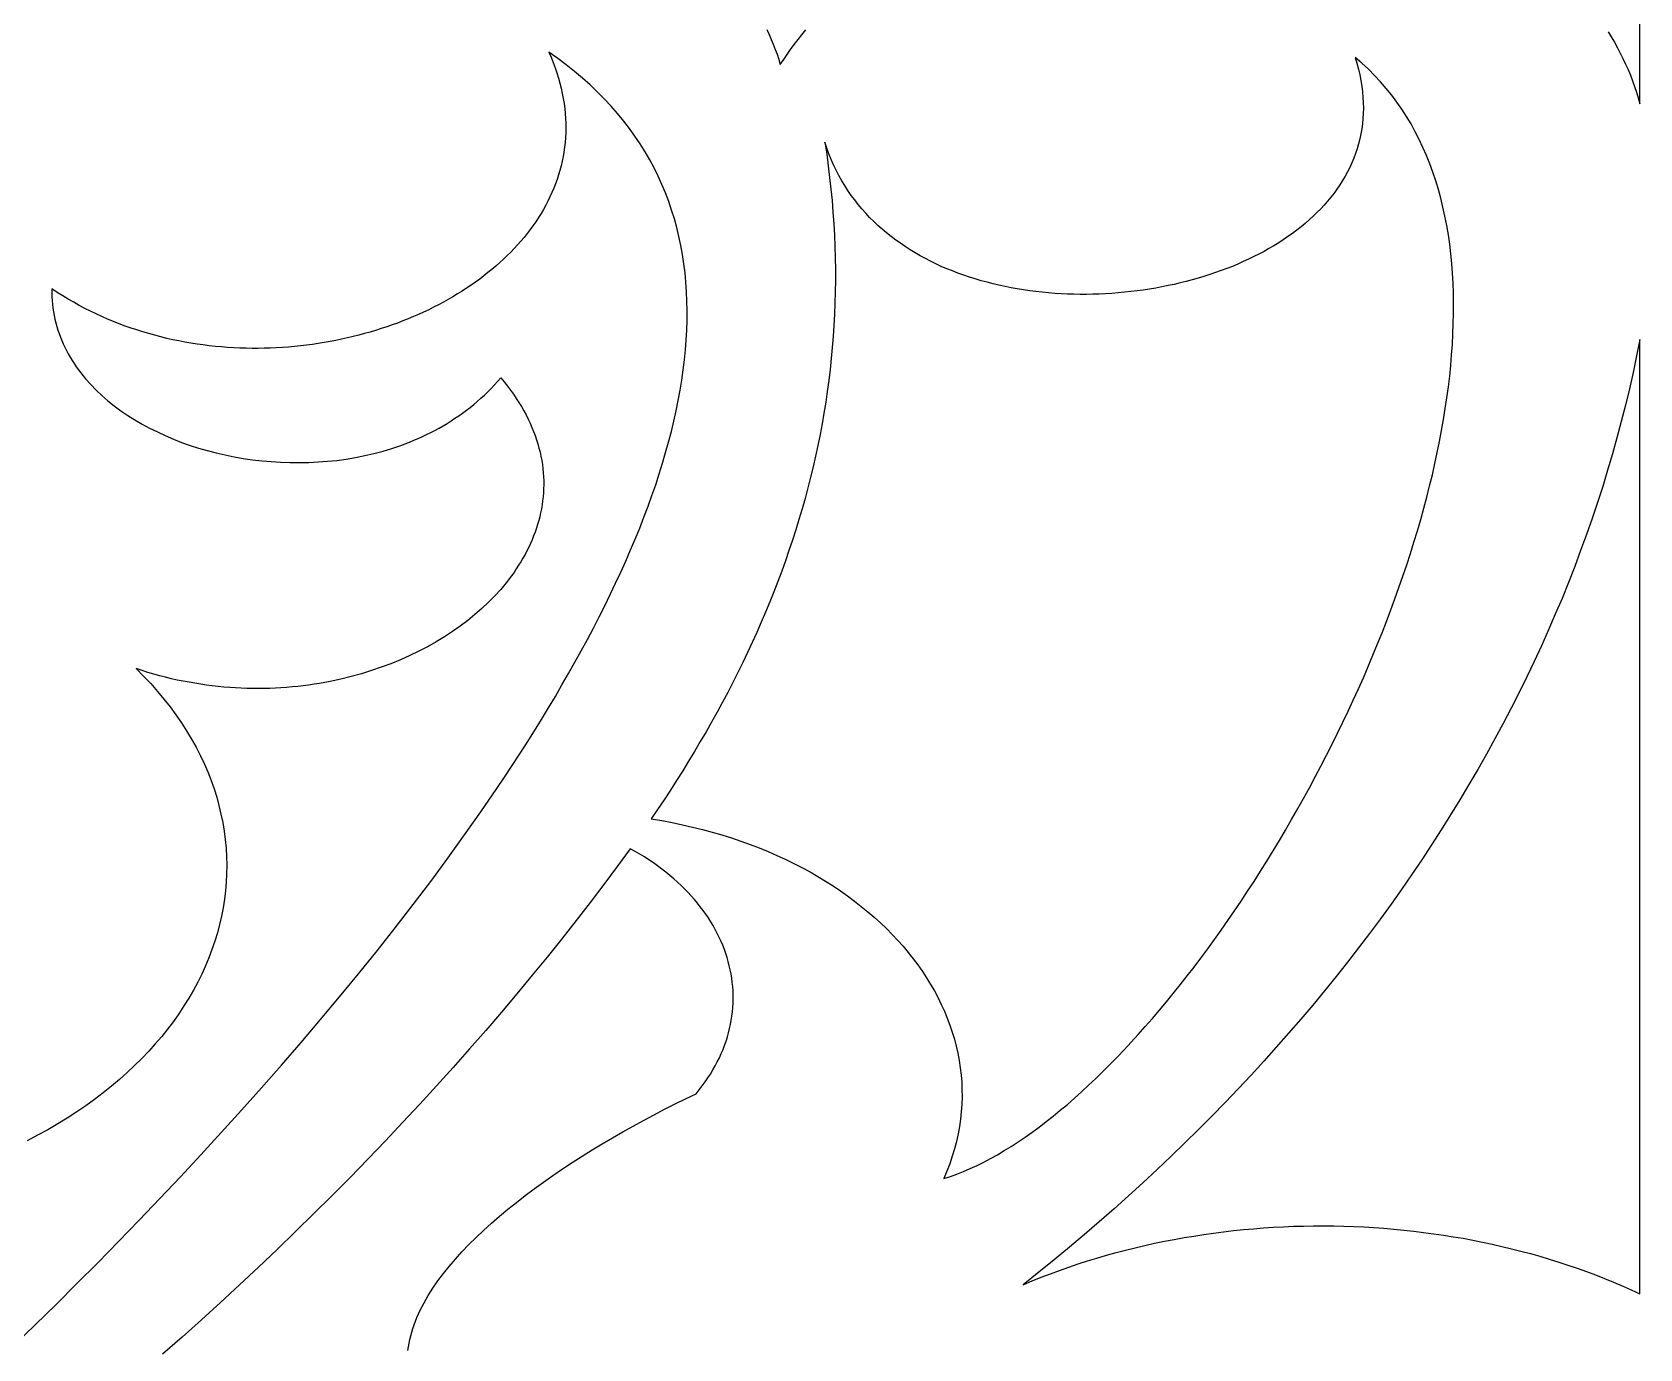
# Model space of a CAD drawing. Extents: x -4950 to -2150, y -1354 to 1346.
# Drawn here: x -2495.7 to -2349.8, y -659.3 to -539.9 of the extents above; entities that cross this region are included whole.
import ezdxf

# ---------------------------------------------------------------- set-up
doc = ezdxf.new("R2010")
doc.units = 0
doc.layers.add('LAYER_1', color=18, linetype='CONTINUOUS')

msp = doc.modelspace()

# ---------------------------------------------------------------- linework, layer by layer
at = {"layer": 'LAYER_1'}
for points in [[(-2352.72, -539.89), (-2352.43, -540.37), (-2352.15, -540.85), (-2351.88, -541.34), (-2351.62, -541.83), (-2351.37, -542.33), (-2351.14, -542.82), (-2350.91, -543.33), (-2350.7, -543.83), (-2350.51, -544.34), (-2350.32, -544.86), (-2350.15, -545.37), (-2349.99, -545.89), (-2349.84, -546.42), (-2349.84, -500.13)], [(-2429.03, -539.7), (-2428.82, -540.14), (-2428.63, -540.59), (-2428.44, -541.03), (-2428.27, -541.49), (-2428.1, -541.94), (-2427.95, -542.4), (-2427.81, -542.86), (-2427.5, -542.4), (-2427.19, -541.95), (-2426.87, -541.5), (-2426.54, -541.05), (-2426.2, -540.61), (-2425.85, -540.17), (-2425.5, -539.73)], [(-2497.26, -658.98), (-2495.38, -657.15), (-2493.5, -655.3), (-2491.61, -653.42), (-2489.72, -651.52), (-2487.84, -649.6), (-2485.96, -647.66), (-2484.08, -645.7), (-2482.22, -643.72), (-2480.36, -641.73), (-2478.51, -639.72), (-2476.68, -637.7), (-2474.86, -635.66), (-2473.06, -633.61), (-2471.28, -631.55), (-2469.52, -629.48), (-2467.78, -627.41), (-2466.07, -625.32), (-2464.38, -623.23), (-2462.73, -621.14), (-2461.1, -619.04), (-2459.51, -616.94), (-2457.96, -614.83), (-2456.44, -612.73), (-2454.96, -610.63), (-2453.52, -608.53), (-2452.82, -607.48), (-2452.12, -606.43), (-2451.44, -605.38), (-2450.77, -604.34), (-2450.11, -603.29), (-2449.47, -602.25), (-2448.83, -601.21), (-2448.21, -600.17), (-2447.61, -599.13), (-2447.01, -598.1), (-2446.43, -597.07), (-2445.86, -596.04), (-2445.3, -595.01), (-2444.76, -593.98), (-2444.24, -592.96), (-2443.72, -591.94), (-2443.23, -590.92), (-2442.74, -589.91), (-2442.28, -588.9), (-2441.82, -587.9), (-2441.39, -586.89), (-2440.97, -585.9), (-2440.56, -584.9), (-2440.17, -583.91), (-2439.8, -582.92), (-2439.45, -581.94), (-2439.11, -580.97), (-2438.79, -579.99), (-2438.49, -579.03), (-2438.21, -578.06), (-2437.94, -577.11), (-2437.69, -576.15), (-2437.47, -575.21), (-2437.26, -574.27), (-2437.06, -573.33), (-2436.89, -572.4), (-2436.74, -571.48), (-2436.61, -570.56), (-2436.5, -569.65), (-2436.41, -568.75), (-2436.34, -567.85), (-2436.29, -566.96), (-2436.26, -566.08), (-2436.25, -565.2), (-2436.27, -564.33), (-2436.3, -563.47), (-2436.36, -562.61), (-2436.44, -561.77), (-2436.55, -560.93), (-2436.67, -560.09), (-2436.82, -559.27), (-2437, -558.46), (-2437.19, -557.65), (-2437.41, -556.85), (-2437.66, -556.06), (-2437.93, -555.28), (-2438.22, -554.51), (-2438.54, -553.75), (-2438.88, -552.99), (-2439.25, -552.25), (-2439.65, -551.51), (-2440.07, -550.79), (-2440.51, -550.07), (-2440.99, -549.37), (-2441.48, -548.67), (-2442.01, -547.99), (-2442.56, -547.31), (-2443.14, -546.65), (-2443.75, -546), (-2444.39, -545.36), (-2445.05, -544.72), (-2445.74, -544.1), (-2446.47, -543.49), (-2447.22, -542.9), (-2447.99, -542.31), (-2448.8, -541.74), (-2448.6, -542.21), (-2448.4, -542.69), (-2448.23, -543.16), (-2448.07, -543.63), (-2447.92, -544.1), (-2447.79, -544.56), (-2447.68, -545.02), (-2447.58, -545.49), (-2447.49, -545.94), (-2447.42, -546.4), (-2447.36, -546.85), (-2447.31, -547.3), (-2447.28, -547.75), (-2447.26, -548.19), (-2447.26, -548.64), (-2447.27, -549.07), (-2447.29, -549.51), (-2447.32, -549.94), (-2447.37, -550.37), (-2447.43, -550.8), (-2447.51, -551.22), (-2447.59, -551.64), (-2447.69, -552.06), (-2447.8, -552.47), (-2447.92, -552.88), (-2448.05, -553.28), (-2448.2, -553.68), (-2448.35, -554.08), (-2448.52, -554.48), (-2448.7, -554.87), (-2448.88, -555.25), (-2449.08, -555.63), (-2449.29, -556.01), (-2449.51, -556.38), (-2449.74, -556.75), (-2449.99, -557.12), (-2450.24, -557.48), (-2450.5, -557.84), (-2450.77, -558.19), (-2451.04, -558.54), (-2451.33, -558.88), (-2451.63, -559.22), (-2451.94, -559.55), (-2452.25, -559.88), (-2452.58, -560.2), (-2452.91, -560.52), (-2453.25, -560.83), (-2453.6, -561.14), (-2453.96, -561.44), (-2454.32, -561.74), (-2454.69, -562.03), (-2455.07, -562.32), (-2455.46, -562.6), (-2455.86, -562.88), (-2456.26, -563.15), (-2456.67, -563.41), (-2457.08, -563.67), (-2457.5, -563.92), (-2457.93, -564.17), (-2458.37, -564.41), (-2458.81, -564.65), (-2459.25, -564.88), (-2459.7, -565.1), (-2460.16, -565.32), (-2460.63, -565.53), (-2461.09, -565.73), (-2461.57, -565.93), (-2462.05, -566.12), (-2462.53, -566.31), (-2463.02, -566.48), (-2463.51, -566.66), (-2464.01, -566.82), (-2464.51, -566.98), (-2465.01, -567.13), (-2465.52, -567.27), (-2466.04, -567.41), (-2466.55, -567.54), (-2467.07, -567.66), (-2467.6, -567.78), (-2468.12, -567.89), (-2468.65, -567.99), (-2469.18, -568.08), (-2469.72, -568.17), (-2470.25, -568.25), (-2470.79, -568.32), (-2471.33, -568.38), (-2471.88, -568.44), (-2472.42, -568.49), (-2472.97, -568.53), (-2473.52, -568.56), (-2474.07, -568.58), (-2474.62, -568.6), (-2475.17, -568.61), (-2475.72, -568.61), (-2476.27, -568.6), (-2476.83, -568.58), (-2477.38, -568.55), (-2477.94, -568.52), (-2478.49, -568.48), (-2479.05, -568.43), (-2479.6, -568.37), (-2480.15, -568.3), (-2480.71, -568.22), (-2481.26, -568.13), (-2481.81, -568.04), (-2482.36, -567.93), (-2482.91, -567.82), (-2483.46, -567.7), (-2484, -567.57), (-2484.55, -567.42), (-2485.09, -567.27), (-2485.63, -567.11), (-2486.17, -566.94), (-2486.7, -566.76), (-2487.24, -566.58), (-2487.77, -566.38), (-2488.3, -566.17), (-2488.82, -565.95), (-2489.34, -565.72), (-2489.86, -565.49), (-2490.38, -565.24), (-2490.89, -564.98), (-2491.4, -564.71), (-2491.9, -564.43), (-2492.4, -564.14), (-2492.9, -563.84), (-2493.39, -563.53), (-2493.87, -563.21), (-2493.88, -563.57), (-2493.87, -563.92), (-2493.85, -564.27), (-2493.82, -564.62), (-2493.78, -564.96), (-2493.73, -565.3), (-2493.67, -565.64), (-2493.6, -565.97), (-2493.52, -566.3), (-2493.43, -566.63), (-2493.33, -566.95), (-2493.23, -567.27), (-2493.11, -567.58), (-2492.98, -567.9), (-2492.85, -568.21), (-2492.71, -568.51), (-2492.55, -568.81), (-2492.39, -569.11), (-2492.23, -569.41), (-2492.05, -569.7), (-2491.87, -569.99), (-2491.67, -570.27), (-2491.47, -570.55), (-2491.26, -570.83), (-2490.83, -571.37), (-2490.36, -571.89), (-2489.86, -572.4), (-2489.34, -572.89), (-2488.79, -573.36), (-2488.22, -573.82), (-2487.62, -574.26), (-2487, -574.69), (-2486.36, -575.09), (-2485.69, -575.48), (-2485.01, -575.85), (-2484.31, -576.19), (-2483.59, -576.52), (-2482.86, -576.83), (-2482.11, -577.13), (-2481.34, -577.4), (-2480.57, -577.65), (-2479.78, -577.88), (-2478.98, -578.09), (-2478.16, -578.27), (-2477.34, -578.44), (-2476.52, -578.58), (-2475.68, -578.71), (-2474.84, -578.8), (-2473.99, -578.88), (-2473.14, -578.94), (-2472.29, -578.97), (-2471.44, -578.97), (-2470.58, -578.96), (-2469.73, -578.91), (-2468.87, -578.85), (-2468.02, -578.76), (-2467.17, -578.64), (-2466.33, -578.5), (-2465.5, -578.33), (-2464.67, -578.14), (-2463.84, -577.92), (-2463.03, -577.68), (-2462.23, -577.4), (-2461.83, -577.26), (-2461.43, -577.1), (-2461.04, -576.94), (-2460.65, -576.78), (-2460.27, -576.6), (-2459.89, -576.42), (-2459.51, -576.23), (-2459.13, -576.04), (-2458.76, -575.84), (-2458.39, -575.63), (-2458.03, -575.41), (-2457.67, -575.19), (-2457.32, -574.95), (-2456.97, -574.72), (-2456.62, -574.47), (-2456.28, -574.22), (-2455.95, -573.96), (-2455.61, -573.69), (-2455.29, -573.41), (-2454.97, -573.13), (-2454.65, -572.84), (-2454.34, -572.54), (-2454.04, -572.24), (-2453.74, -571.92), (-2453.45, -571.6), (-2453.16, -571.27), (-2452.85, -571.65), (-2452.56, -572.02), (-2452.28, -572.39), (-2452.01, -572.77), (-2451.76, -573.14), (-2451.52, -573.52), (-2451.29, -573.89), (-2451.07, -574.27), (-2450.87, -574.64), (-2450.68, -575.02), (-2450.5, -575.39), (-2450.34, -575.77), (-2450.19, -576.15), (-2450.05, -576.52), (-2449.92, -576.9), (-2449.8, -577.27), (-2449.7, -577.65), (-2449.6, -578.02), (-2449.52, -578.39), (-2449.45, -578.77), (-2449.39, -579.14), (-2449.35, -579.51), (-2449.31, -579.88), (-2449.29, -580.25), (-2449.27, -580.62), (-2449.27, -580.99), (-2449.28, -581.35), (-2449.3, -581.72), (-2449.33, -582.08), (-2449.37, -582.44), (-2449.42, -582.8), (-2449.48, -583.16), (-2449.55, -583.52), (-2449.63, -583.87), (-2449.72, -584.22), (-2449.82, -584.57), (-2449.93, -584.92), (-2450.05, -585.27), (-2450.18, -585.61), (-2450.32, -585.96), (-2450.46, -586.3), (-2450.62, -586.63), (-2450.79, -586.97), (-2450.96, -587.3), (-2451.15, -587.63), (-2451.34, -587.96), (-2451.54, -588.28), (-2451.75, -588.6), (-2451.96, -588.92), (-2452.19, -589.24), (-2452.67, -589.86), (-2453.17, -590.46), (-2453.71, -591.06), (-2454.28, -591.63), (-2454.88, -592.2), (-2455.5, -592.75), (-2456.16, -593.28), (-2456.84, -593.79), (-2457.54, -594.28), (-2458.27, -594.76), (-2459.02, -595.22), (-2459.8, -595.66), (-2460.6, -596.08), (-2461.42, -596.47), (-2462.26, -596.85), (-2463.12, -597.2), (-2464, -597.53), (-2464.89, -597.83), (-2465.8, -598.12), (-2466.73, -598.37), (-2467.68, -598.6), (-2468.63, -598.81), (-2469.12, -598.9), (-2469.61, -598.99), (-2470.1, -599.06), (-2470.59, -599.14), (-2471.08, -599.2), (-2471.58, -599.26), (-2472.09, -599.31), (-2472.59, -599.35), (-2473.1, -599.39), (-2473.6, -599.41), (-2474.12, -599.44), (-2474.63, -599.45), (-2475.14, -599.45), (-2475.66, -599.45), (-2476.18, -599.44), (-2476.7, -599.42), (-2477.22, -599.4), (-2477.75, -599.36), (-2478.27, -599.32), (-2478.8, -599.27), (-2479.33, -599.21), (-2479.85, -599.14), (-2480.38, -599.07), (-2480.91, -598.98), (-2481.44, -598.89), (-2481.98, -598.79), (-2482.51, -598.68), (-2483.04, -598.56), (-2483.57, -598.43), (-2484.1, -598.29), (-2484.64, -598.14), (-2485.17, -597.99), (-2485.7, -597.82), (-2486.23, -597.65), (-2485.56, -598.33), (-2484.91, -599.01), (-2484.3, -599.71), (-2483.71, -600.41), (-2483.15, -601.12), (-2482.63, -601.84), (-2482.13, -602.56), (-2481.66, -603.29), (-2481.22, -604.03), (-2480.8, -604.77), (-2480.42, -605.51), (-2480.07, -606.26), (-2479.74, -607.02), (-2479.44, -607.78), (-2479.17, -608.54), (-2478.93, -609.3), (-2478.72, -610.07), (-2478.54, -610.84), (-2478.38, -611.61), (-2478.25, -612.38), (-2478.15, -613.15), (-2478.08, -613.93), (-2478.04, -614.7), (-2478.02, -615.48), (-2478.03, -616.25), (-2478.07, -617.02), (-2478.13, -617.79), (-2478.23, -618.56), (-2478.35, -619.33), (-2478.5, -620.09), (-2478.67, -620.86), (-2478.87, -621.62), (-2479.1, -622.37), (-2479.36, -623.12), (-2479.64, -623.87), (-2479.95, -624.61), (-2480.29, -625.35), (-2480.65, -626.08), (-2481.04, -626.8), (-2481.45, -627.52), (-2481.9, -628.23), (-2482.36, -628.94), (-2482.86, -629.64), (-2483.38, -630.33), (-2483.92, -631.01), (-2484.5, -631.68), (-2485.09, -632.34), (-2485.72, -633), (-2486.37, -633.64), (-2487.04, -634.28), (-2487.74, -634.9), (-2488.47, -635.51), (-2489.22, -636.12), (-2490, -636.71), (-2490.8, -637.28), (-2491.62, -637.85), (-2492.48, -638.4), (-2493.35, -638.94), (-2494.25, -639.46), (-2495.18, -639.97), (-2496.13, -640.47)], [(-2461.58, -659.47), (-2461.54, -659.14), (-2461.48, -658.81), (-2461.41, -658.48), (-2461.33, -658.15), (-2461.24, -657.82), (-2461.14, -657.49), (-2461.03, -657.16), (-2460.9, -656.82), (-2460.77, -656.49), (-2460.62, -656.16), (-2460.46, -655.83), (-2460.3, -655.49), (-2460.12, -655.16), (-2459.74, -654.49), (-2459.32, -653.83), (-2458.86, -653.17), (-2458.36, -652.51), (-2457.83, -651.85), (-2457.27, -651.19), (-2456.68, -650.53), (-2456.05, -649.88), (-2455.4, -649.23), (-2454.72, -648.59), (-2454.01, -647.95), (-2453.28, -647.31), (-2452.52, -646.68), (-2451.74, -646.05), (-2450.94, -645.43), (-2450.12, -644.82), (-2449.29, -644.21), (-2448.43, -643.62), (-2447.56, -643.02), (-2446.68, -642.44), (-2445.78, -641.86), (-2444.87, -641.3), (-2443.95, -640.74), (-2443.03, -640.19), (-2442.09, -639.65), (-2441.15, -639.13), (-2440.2, -638.61), (-2439.26, -638.1), (-2438.3, -637.61), (-2437.35, -637.12), (-2436.4, -636.65), (-2435.45, -636.2), (-2435.16, -635.84), (-2434.89, -635.49), (-2434.63, -635.13), (-2434.38, -634.77), (-2434.14, -634.41), (-2433.92, -634.04), (-2433.71, -633.67), (-2433.52, -633.3), (-2433.33, -632.93), (-2433.16, -632.56), (-2433, -632.18), (-2432.86, -631.81), (-2432.73, -631.43), (-2432.61, -631.05), (-2432.5, -630.67), (-2432.4, -630.29), (-2432.32, -629.91), (-2432.25, -629.53), (-2432.19, -629.15), (-2432.14, -628.76), (-2432.11, -628.38), (-2432.09, -628), (-2432.08, -627.62), (-2432.08, -627.24), (-2432.09, -626.86), (-2432.12, -626.48), (-2432.16, -626.1), (-2432.21, -625.72), (-2432.27, -625.34), (-2432.34, -624.96), (-2432.43, -624.59), (-2432.52, -624.22), (-2432.63, -623.85), (-2432.75, -623.48), (-2432.88, -623.11), (-2433.02, -622.74), (-2433.18, -622.38), (-2433.34, -622.02), (-2433.52, -621.66), (-2433.7, -621.31), (-2433.9, -620.95), (-2434.11, -620.6), (-2434.33, -620.26), (-2434.56, -619.91), (-2434.81, -619.57), (-2435.06, -619.24), (-2435.32, -618.91), (-2435.6, -618.58), (-2435.88, -618.25), (-2436.18, -617.93), (-2436.49, -617.62), (-2436.8, -617.31), (-2437.13, -617), (-2437.47, -616.7), (-2437.82, -616.4), (-2438.18, -616.11), (-2438.55, -615.82), (-2438.93, -615.54), (-2439.32, -615.27), (-2439.72, -615), (-2440.13, -614.73), (-2440.55, -614.47), (-2440.98, -614.22), (-2441.42, -613.98), (-2442.6, -615.59), (-2443.81, -617.22), (-2445.05, -618.86), (-2446.32, -620.5), (-2447.62, -622.15), (-2448.95, -623.8), (-2450.31, -625.46), (-2451.69, -627.13), (-2453.1, -628.8), (-2454.53, -630.47), (-2455.99, -632.14), (-2457.48, -633.81), (-2458.98, -635.48), (-2460.51, -637.15), (-2462.06, -638.81), (-2463.63, -640.48), (-2465.22, -642.13), (-2466.83, -643.79), (-2468.46, -645.43), (-2470.11, -647.07), (-2471.77, -648.7), (-2473.45, -650.32), (-2475.15, -651.93), (-2476.86, -653.53), (-2478.58, -655.12), (-2480.32, -656.7), (-2482.07, -658.26), (-2483.83, -659.81)]]:
    msp.add_lwpolyline(points, dxfattribs=at)
for points in [[(-2412.97, -643.89), (-2412.38, -643.7), (-2411.78, -643.49), (-2411.18, -643.25), (-2410.57, -642.99), (-2409.96, -642.71), (-2409.35, -642.4), (-2408.73, -642.07), (-2408.11, -641.73), (-2407.49, -641.36), (-2406.86, -640.97), (-2406.23, -640.56), (-2405.6, -640.13), (-2404.96, -639.68), (-2404.33, -639.22), (-2403.69, -638.73), (-2403.05, -638.22), (-2402.41, -637.7), (-2401.77, -637.16), (-2401.13, -636.6), (-2400.48, -636.02), (-2399.84, -635.43), (-2399.19, -634.82), (-2398.55, -634.19), (-2397.91, -633.55), (-2397.26, -632.89), (-2396.62, -632.22), (-2395.98, -631.53), (-2395.34, -630.83), (-2394.7, -630.11), (-2394.06, -629.38), (-2393.42, -628.63), (-2392.79, -627.87), (-2392.16, -627.1), (-2391.53, -626.32), (-2390.9, -625.52), (-2390.28, -624.71), (-2389.66, -623.89), (-2389.04, -623.06), (-2388.43, -622.21), (-2387.82, -621.36), (-2387.21, -620.49), (-2386.61, -619.62), (-2386.01, -618.74), (-2385.42, -617.84), (-2384.83, -616.94), (-2384.25, -616.03), (-2383.68, -615.11), (-2383.11, -614.18), (-2382.54, -613.24), (-2381.98, -612.3), (-2381.43, -611.34), (-2380.88, -610.39), (-2380.34, -609.42), (-2379.81, -608.45), (-2379.29, -607.47), (-2378.77, -606.49), (-2378.26, -605.5), (-2377.76, -604.51), (-2377.26, -603.51), (-2376.78, -602.51), (-2376.3, -601.51), (-2375.83, -600.5), (-2375.37, -599.49), (-2374.92, -598.47), (-2374.48, -597.45), (-2374.05, -596.43), (-2373.63, -595.41), (-2373.22, -594.39), (-2372.82, -593.36), (-2372.43, -592.33), (-2372.05, -591.31), (-2371.69, -590.28), (-2371.33, -589.25), (-2370.98, -588.23), (-2370.65, -587.2), (-2370.33, -586.17), (-2370.02, -585.15), (-2369.72, -584.13), (-2369.44, -583.11), (-2369.17, -582.09), (-2368.91, -581.07), (-2368.66, -580.06), (-2368.43, -579.05), (-2368.21, -578.04), (-2368.01, -577.04), (-2367.82, -576.04), (-2367.65, -575.05), (-2367.49, -574.06), (-2367.34, -573.08), (-2367.21, -572.1), (-2367.09, -571.12), (-2366.99, -570.16), (-2366.91, -569.2), (-2366.84, -568.25), (-2366.79, -567.3), (-2366.76, -566.36), (-2366.74, -565.43), (-2366.73, -564.51), (-2366.75, -563.59), (-2366.78, -562.69), (-2366.83, -561.79), (-2366.9, -560.91), (-2366.99, -560.03), (-2367.09, -559.16), (-2367.21, -558.31), (-2367.36, -557.46), (-2367.52, -556.63), (-2367.7, -555.8), (-2367.9, -554.99), (-2368.11, -554.19), (-2368.35, -553.4), (-2368.61, -552.63), (-2368.89, -551.87), (-2369.19, -551.12), (-2369.51, -550.38), (-2369.85, -549.66), (-2370.21, -548.96), (-2370.59, -548.26), (-2371, -547.59), (-2371.43, -546.93), (-2371.88, -546.28), (-2372.35, -545.65), (-2372.84, -545.04), (-2373.36, -544.44), (-2373.9, -543.86), (-2374.46, -543.29), (-2375.05, -542.75), (-2375.66, -542.22), (-2375.5, -542.75), (-2375.36, -543.28), (-2375.24, -543.8), (-2375.14, -544.32), (-2375.06, -544.83), (-2375, -545.34), (-2374.96, -545.84), (-2374.93, -546.33), (-2374.92, -546.82), (-2374.94, -547.3), (-2374.96, -547.77), (-2375.01, -548.24), (-2375.07, -548.71), (-2375.15, -549.16), (-2375.25, -549.61), (-2375.36, -550.06), (-2375.49, -550.5), (-2375.63, -550.93), (-2375.79, -551.36), (-2375.97, -551.78), (-2376.16, -552.19), (-2376.36, -552.59), (-2376.58, -552.99), (-2376.81, -553.39), (-2377.05, -553.78), (-2377.31, -554.16), (-2377.58, -554.53), (-2377.87, -554.9), (-2378.16, -555.26), (-2378.47, -555.61), (-2378.79, -555.95), (-2379.13, -556.29), (-2379.47, -556.63), (-2379.83, -556.95), (-2380.19, -557.27), (-2380.57, -557.58), (-2380.96, -557.88), (-2381.35, -558.18), (-2381.76, -558.47), (-2382.18, -558.75), (-2382.6, -559.03), (-2383.04, -559.3), (-2383.48, -559.56), (-2383.93, -559.81), (-2384.39, -560.05), (-2384.86, -560.29), (-2385.34, -560.52), (-2385.82, -560.74), (-2386.31, -560.96), (-2386.8, -561.17), (-2387.31, -561.36), (-2387.82, -561.56), (-2388.33, -561.74), (-2388.85, -561.92), (-2389.38, -562.08), (-2389.91, -562.24), (-2390.45, -562.4), (-2390.99, -562.54), (-2391.53, -562.67), (-2392.08, -562.8), (-2392.63, -562.92), (-2393.19, -563.03), (-2393.75, -563.14), (-2394.31, -563.23), (-2394.88, -563.32), (-2395.45, -563.39), (-2396.01, -563.46), (-2396.59, -563.52), (-2397.16, -563.57), (-2397.73, -563.62), (-2398.31, -563.65), (-2398.88, -563.68), (-2399.46, -563.7), (-2400.04, -563.71), (-2400.61, -563.71), (-2401.19, -563.7), (-2401.76, -563.68), (-2402.34, -563.65), (-2402.91, -563.62), (-2403.48, -563.57), (-2404.05, -563.52), (-2404.62, -563.45), (-2405.18, -563.38), (-2405.75, -563.3), (-2406.31, -563.21), (-2406.86, -563.11), (-2407.42, -563), (-2407.97, -562.88), (-2408.51, -562.75), (-2409.05, -562.61), (-2409.59, -562.47), (-2410.12, -562.31), (-2410.65, -562.14), (-2411.17, -561.97), (-2411.69, -561.78), (-2412.2, -561.59), (-2412.7, -561.38), (-2413.2, -561.17), (-2413.69, -560.94), (-2414.17, -560.71), (-2414.65, -560.46), (-2415.12, -560.21), (-2415.58, -559.94), (-2416.03, -559.67), (-2416.48, -559.38), (-2416.91, -559.08), (-2417.34, -558.78), (-2417.76, -558.46), (-2418.17, -558.14), (-2418.57, -557.8), (-2418.96, -557.45), (-2419.33, -557.1), (-2419.7, -556.73), (-2420.06, -556.35), (-2420.4, -555.96), (-2420.74, -555.56), (-2421.06, -555.15), (-2421.37, -554.73), (-2421.67, -554.3), (-2421.96, -553.85), (-2422.23, -553.4), (-2422.49, -552.94), (-2422.74, -552.46), (-2422.97, -551.97), (-2423.19, -551.48), (-2423.39, -550.97), (-2423.58, -550.45), (-2423.76, -549.92), (-2423.6, -550.99), (-2423.46, -552.05), (-2423.33, -553.11), (-2423.21, -554.16), (-2423.11, -555.21), (-2423.03, -556.26), (-2422.96, -557.3), (-2422.9, -558.34), (-2422.86, -559.38), (-2422.83, -560.41), (-2422.81, -561.44), (-2422.81, -562.46), (-2422.82, -563.48), (-2422.85, -564.5), (-2422.89, -565.52), (-2422.94, -566.53), (-2423.01, -567.53), (-2423.09, -568.53), (-2423.18, -569.53), (-2423.29, -570.53), (-2423.41, -571.52), (-2423.54, -572.51), (-2423.69, -573.5), (-2423.85, -574.48), (-2424.02, -575.46), (-2424.2, -576.43), (-2424.39, -577.4), (-2424.6, -578.37), (-2424.82, -579.34), (-2425.06, -580.3), (-2425.3, -581.26), (-2425.56, -582.21), (-2425.83, -583.17), (-2426.11, -584.12), (-2426.4, -585.06), (-2426.7, -586.01), (-2427.02, -586.95), (-2427.34, -587.88), (-2427.68, -588.82), (-2428.03, -589.75), (-2428.39, -590.68), (-2428.76, -591.6), (-2429.14, -592.52), (-2429.53, -593.44), (-2429.94, -594.36), (-2430.35, -595.27), (-2430.78, -596.19), (-2431.21, -597.09), (-2431.66, -598), (-2432.11, -598.9), (-2432.58, -599.8), (-2433.05, -600.7), (-2433.54, -601.6), (-2434.04, -602.49), (-2434.54, -603.38), (-2435.06, -604.26), (-2435.58, -605.15), (-2436.12, -606.03), (-2436.66, -606.91), (-2437.21, -607.79), (-2437.78, -608.66), (-2438.35, -609.54), (-2438.93, -610.41), (-2439.52, -611.27), (-2438.56, -611.43), (-2437.62, -611.61), (-2436.69, -611.8), (-2435.78, -612.01), (-2434.87, -612.23), (-2433.98, -612.47), (-2433.1, -612.73), (-2432.24, -613), (-2431.39, -613.29), (-2430.55, -613.59), (-2429.73, -613.9), (-2428.92, -614.24), (-2428.13, -614.58), (-2427.35, -614.94), (-2426.59, -615.31), (-2425.85, -615.69), (-2425.11, -616.09), (-2424.4, -616.5), (-2423.7, -616.92), (-2423.02, -617.36), (-2422.35, -617.8), (-2421.7, -618.26), (-2421.07, -618.73), (-2420.46, -619.21), (-2419.86, -619.69), (-2419.28, -620.19), (-2418.72, -620.7), (-2418.18, -621.22), (-2417.66, -621.75), (-2417.15, -622.29), (-2416.67, -622.83), (-2416.2, -623.39), (-2415.76, -623.95), (-2415.33, -624.52), (-2414.92, -625.1), (-2414.54, -625.69), (-2414.17, -626.28), (-2413.83, -626.88), (-2413.5, -627.49), (-2413.2, -628.1), (-2412.92, -628.72), (-2412.66, -629.34), (-2412.43, -629.97), (-2412.21, -630.6), (-2412.02, -631.24), (-2411.85, -631.88), (-2411.7, -632.53), (-2411.58, -633.18), (-2411.48, -633.84), (-2411.41, -634.5), (-2411.35, -635.16), (-2411.33, -635.82), (-2411.32, -636.49), (-2411.34, -637.16), (-2411.39, -637.83), (-2411.46, -638.5), (-2411.56, -639.17), (-2411.68, -639.84), (-2411.83, -640.52), (-2412.01, -641.19), (-2412.21, -641.87), (-2412.43, -642.55), (-2412.69, -643.22)], [(-2405.78, -653.52), (-2404.96, -653.17), (-2404.14, -652.84), (-2403.31, -652.52), (-2402.47, -652.22), (-2401.63, -651.92), (-2400.78, -651.63), (-2399.93, -651.36), (-2399.08, -651.1), (-2398.22, -650.85), (-2397.35, -650.61), (-2396.48, -650.38), (-2395.61, -650.16), (-2394.73, -649.96), (-2393.85, -649.76), (-2392.96, -649.58), (-2392.07, -649.41), (-2391.18, -649.24), (-2390.29, -649.1), (-2389.39, -648.96), (-2388.5, -648.83), (-2387.59, -648.72), (-2386.69, -648.61), (-2385.79, -648.52), (-2384.88, -648.44), (-2383.97, -648.37), (-2383.07, -648.31), (-2382.16, -648.26), (-2381.25, -648.22), (-2380.34, -648.2), (-2379.43, -648.18), (-2378.52, -648.18), (-2377.6, -648.19), (-2376.69, -648.21), (-2375.79, -648.24), (-2374.88, -648.28), (-2373.97, -648.33), (-2373.06, -648.4), (-2372.16, -648.47), (-2371.25, -648.56), (-2370.35, -648.66), (-2369.45, -648.77), (-2368.56, -648.89), (-2367.66, -649.02), (-2366.77, -649.16), (-2365.88, -649.31), (-2365, -649.48), (-2364.11, -649.65), (-2363.24, -649.84), (-2362.36, -650.04), (-2361.49, -650.25), (-2360.62, -650.47), (-2359.76, -650.7), (-2358.9, -650.94), (-2358.05, -651.2), (-2357.2, -651.46), (-2356.36, -651.74), (-2355.53, -652.02), (-2354.69, -652.32), (-2353.87, -652.63), (-2353.05, -652.95), (-2352.24, -653.28), (-2351.43, -653.62), (-2350.63, -653.98), (-2349.84, -654.34), (-2349.84, -567.8), (-2350.14, -569.29), (-2350.45, -570.78), (-2350.79, -572.27), (-2351.15, -573.75), (-2351.52, -575.23), (-2351.92, -576.71), (-2352.33, -578.18), (-2352.76, -579.65), (-2353.21, -581.12), (-2353.68, -582.58), (-2354.17, -584.04), (-2354.68, -585.5), (-2355.21, -586.95), (-2355.75, -588.4), (-2356.32, -589.84), (-2356.9, -591.28), (-2357.51, -592.71), (-2358.13, -594.14), (-2358.77, -595.57), (-2359.42, -596.99), (-2360.1, -598.4), (-2360.79, -599.82), (-2361.51, -601.22), (-2362.24, -602.62), (-2362.99, -604.02), (-2363.75, -605.41), (-2364.54, -606.79), (-2365.34, -608.17), (-2366.16, -609.55), (-2367, -610.92), (-2367.86, -612.28), (-2368.73, -613.64), (-2369.63, -614.99), (-2370.54, -616.34), (-2371.46, -617.68), (-2372.41, -619.01), (-2373.37, -620.34), (-2374.35, -621.66), (-2375.35, -622.97), (-2376.37, -624.28), (-2377.4, -625.58), (-2378.45, -626.88), (-2379.51, -628.17), (-2380.6, -629.45), (-2381.7, -630.72), (-2382.82, -631.99), (-2383.95, -633.25), (-2385.1, -634.51), (-2386.27, -635.75), (-2387.46, -636.99), (-2388.66, -638.22), (-2389.88, -639.45), (-2391.11, -640.66), (-2392.36, -641.87), (-2393.63, -643.07), (-2394.92, -644.27), (-2396.22, -645.45), (-2397.53, -646.63), (-2398.87, -647.8), (-2400.22, -648.96), (-2401.58, -650.11), (-2402.97, -651.25), (-2404.36, -652.39)]]:
    msp.add_lwpolyline(points, close=True, dxfattribs=at)

doc.saveas('drawing.dxf')
